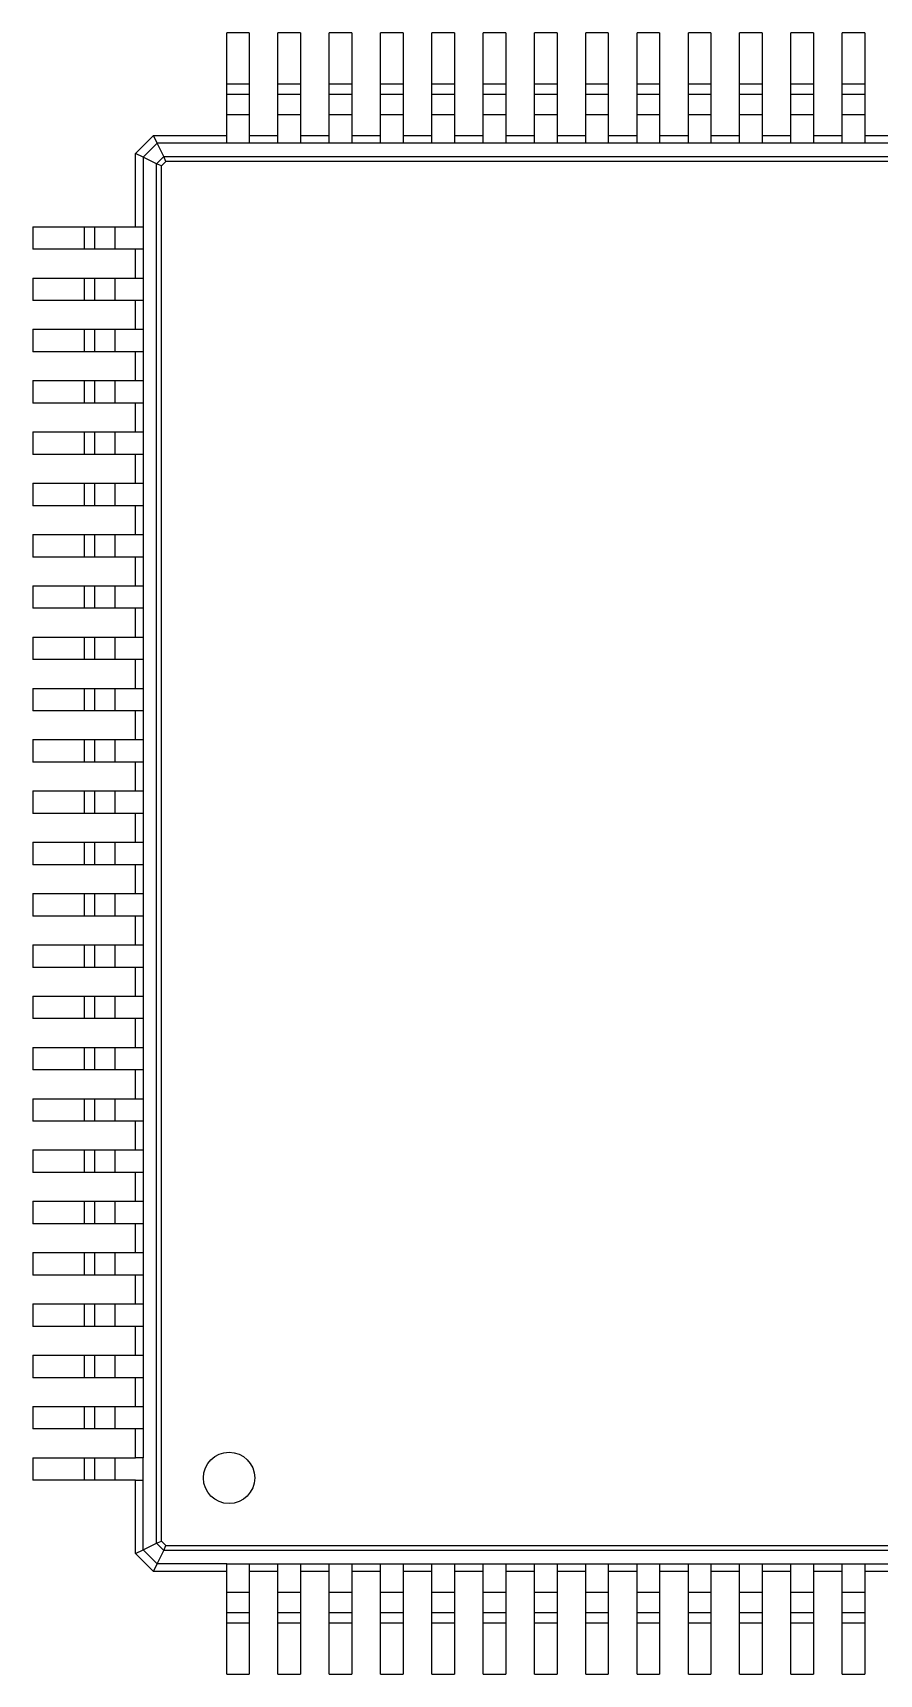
# Model space of a CAD drawing. Header units: millimetres. Extents: x -17 to 297, y -6 to 233.
# Drawn here: x 26.7 to 34.95, y 50.95 to 66.95 of the extents above; entities that cross this region are included whole.
import ezdxf

# ---------------------------------------------------------------- set-up
doc = ezdxf.new("R2010")
doc.units = ezdxf.units.MM
doc.header["$MEASUREMENT"] = 0
doc.layers.add('图层0000', color=7, linetype='Continuous', lineweight=25)

msp = doc.modelspace()

# ---------------------------------------------------------------- linework, layer by layer
at = {"layer": '图层0000', "color": 7, "linetype": 'Continuous', "lineweight": 25}
for p, q in [((28.592, 66.45), (28.592, 66.95)), ((28.812, 66.95), (28.592, 66.95)), ((28.812, 66.95), (28.812, 66.45)), ((29.092, 66.45), (29.092, 66.95)), ((29.312, 66.95), (29.092, 66.95)), ((29.312, 66.95), (29.312, 66.45)), ((29.592, 66.45), (29.592, 66.95)), ((29.812, 66.95), (29.592, 66.95)), ((29.812, 66.95), (29.812, 66.45)), ((30.092, 66.45), (30.092, 66.95)), ((30.312, 66.95), (30.092, 66.95)), ((30.312, 66.95), (30.312, 66.45)), ((30.592, 66.45), (30.592, 66.95)), ((30.812, 66.95), (30.592, 66.95)), ((30.812, 66.95), (30.812, 66.45)), ((31.092, 66.45), (31.092, 66.95)), ((31.312, 66.95), (31.092, 66.95)), ((31.312, 66.95), (31.312, 66.45)), ((31.592, 66.45), (31.592, 66.95)), ((31.812, 66.95), (31.592, 66.95)), ((31.812, 66.95), (31.812, 66.45)), ((32.092, 66.45), (32.092, 66.95)), ((32.312, 66.95), (32.092, 66.95)), ((32.312, 66.95), (32.312, 66.45)), ((32.592, 66.45), (32.592, 66.95)), ((32.812, 66.95), (32.592, 66.95)), ((32.812, 66.95), (32.812, 66.45)), ((33.092, 66.45), (33.092, 66.95)), ((33.312, 66.95), (33.092, 66.95)), ((33.312, 66.95), (33.312, 66.45)), ((33.592, 66.45), (33.592, 66.95)), ((33.812, 66.95), (33.592, 66.95)), ((33.812, 66.95), (33.812, 66.45)), ((34.092, 66.45), (34.092, 66.95)), ((34.312, 66.95), (34.092, 66.95)), ((34.312, 66.95), (34.312, 66.45)), ((34.592, 66.45), (34.592, 66.95)), ((34.812, 66.95), (34.592, 66.95)), ((34.812, 66.95), (34.812, 66.45)), ((28.592, 66.35), (28.592, 66.45)), ((28.812, 66.45), (28.592, 66.45)), ((28.812, 66.45), (28.812, 66.35)), ((29.092, 66.35), (29.092, 66.45)), ((29.312, 66.45), (29.092, 66.45)), ((29.312, 66.45), (29.312, 66.35)), ((29.592, 66.35), (29.592, 66.45)), ((29.812, 66.45), (29.592, 66.45)), ((29.812, 66.45), (29.812, 66.35)), ((30.092, 66.35), (30.092, 66.45)), ((30.312, 66.45), (30.092, 66.45)), ((30.312, 66.45), (30.312, 66.35)), ((30.592, 66.35), (30.592, 66.45)), ((30.812, 66.45), (30.592, 66.45)), ((30.812, 66.45), (30.812, 66.35)), ((31.092, 66.35), (31.092, 66.45)), ((31.312, 66.45), (31.092, 66.45)), ((31.312, 66.45), (31.312, 66.35)), ((31.592, 66.35), (31.592, 66.45)), ((31.812, 66.45), (31.592, 66.45)), ((31.812, 66.45), (31.812, 66.35)), ((32.092, 66.35), (32.092, 66.45)), ((32.312, 66.45), (32.092, 66.45)), ((32.312, 66.45), (32.312, 66.35)), ((32.592, 66.35), (32.592, 66.45)), ((32.812, 66.45), (32.592, 66.45)), ((32.812, 66.45), (32.812, 66.35)), ((33.092, 66.35), (33.092, 66.45)), ((33.312, 66.45), (33.092, 66.45)), ((33.312, 66.45), (33.312, 66.35)), ((33.592, 66.35), (33.592, 66.45)), ((33.812, 66.45), (33.592, 66.45)), ((33.812, 66.45), (33.812, 66.35)), ((34.092, 66.35), (34.092, 66.45)), ((34.312, 66.45), (34.092, 66.45)), ((34.312, 66.45), (34.312, 66.35)), ((34.592, 66.35), (34.592, 66.45)), ((34.812, 66.45), (34.592, 66.45)), ((34.812, 66.45), (34.812, 66.35)), ((28.592, 66.15), (28.592, 66.35)), ((28.812, 66.35), (28.592, 66.35)), ((28.812, 66.35), (28.592, 66.35)), ((28.812, 66.35), (28.812, 66.15)), ((29.092, 66.15), (29.092, 66.35)), ((29.312, 66.35), (29.092, 66.35)), ((29.312, 66.35), (29.092, 66.35)), ((29.312, 66.35), (29.312, 66.15)), ((29.592, 66.15), (29.592, 66.35)), ((29.812, 66.35), (29.592, 66.35)), ((29.812, 66.35), (29.592, 66.35)), ((29.812, 66.35), (29.812, 66.15)), ((30.092, 66.15), (30.092, 66.35)), ((30.312, 66.35), (30.092, 66.35)), ((30.312, 66.35), (30.092, 66.35)), ((30.312, 66.35), (30.312, 66.15)), ((30.592, 66.15), (30.592, 66.35)), ((30.812, 66.35), (30.592, 66.35)), ((30.812, 66.35), (30.592, 66.35)), ((30.812, 66.35), (30.812, 66.15)), ((31.092, 66.15), (31.092, 66.35)), ((31.312, 66.35), (31.092, 66.35)), ((31.312, 66.35), (31.092, 66.35)), ((31.312, 66.35), (31.312, 66.15)), ((31.592, 66.15), (31.592, 66.35)), ((31.812, 66.35), (31.592, 66.35)), ((31.812, 66.35), (31.592, 66.35)), ((31.812, 66.35), (31.812, 66.15)), ((32.092, 66.15), (32.092, 66.35)), ((32.312, 66.35), (32.092, 66.35)), ((32.312, 66.35), (32.092, 66.35)), ((32.312, 66.35), (32.312, 66.15)), ((32.592, 66.15), (32.592, 66.35)), ((32.812, 66.35), (32.592, 66.35)), ((32.812, 66.35), (32.592, 66.35)), ((32.812, 66.35), (32.812, 66.15)), ((33.092, 66.15), (33.092, 66.35)), ((33.312, 66.35), (33.092, 66.35)), ((33.312, 66.35), (33.092, 66.35)), ((33.312, 66.35), (33.312, 66.15)), ((33.592, 66.15), (33.592, 66.35)), ((33.812, 66.35), (33.592, 66.35)), ((33.812, 66.35), (33.592, 66.35)), ((33.812, 66.35), (33.812, 66.15)), ((34.092, 66.15), (34.092, 66.35)), ((34.312, 66.35), (34.092, 66.35)), ((34.312, 66.35), (34.092, 66.35)), ((34.312, 66.35), (34.312, 66.15)), ((34.592, 66.15), (34.592, 66.35)), ((34.812, 66.35), (34.592, 66.35)), ((34.812, 66.35), (34.592, 66.35)), ((34.812, 66.35), (34.812, 66.15)), ((28.592, 65.95), (28.592, 66.15)), ((28.812, 66.15), (28.592, 66.15)), ((28.812, 66.15), (28.812, 65.95)), ((29.092, 65.95), (29.092, 66.15)), ((29.312, 66.15), (29.092, 66.15)), ((29.312, 66.15), (29.312, 65.95)), ((29.592, 65.95), (29.592, 66.15)), ((29.812, 66.15), (29.592, 66.15)), ((29.812, 66.15), (29.812, 65.95)), ((30.092, 65.95), (30.092, 66.15)), ((30.312, 66.15), (30.092, 66.15)), ((30.312, 66.15), (30.312, 65.95)), ((30.592, 65.95), (30.592, 66.15)), ((30.812, 66.15), (30.592, 66.15)), ((30.812, 66.15), (30.812, 65.95)), ((31.092, 65.95), (31.092, 66.15)), ((31.312, 66.15), (31.092, 66.15)), ((31.312, 66.15), (31.312, 65.95)), ((31.592, 65.95), (31.592, 66.15)), ((31.812, 66.15), (31.592, 66.15)), ((31.812, 66.15), (31.812, 65.95)), ((32.092, 65.95), (32.092, 66.15)), ((32.312, 66.15), (32.092, 66.15)), ((32.312, 66.15), (32.312, 65.95)), ((32.592, 65.95), (32.592, 66.15)), ((32.812, 66.15), (32.592, 66.15)), ((32.812, 66.15), (32.812, 65.95)), ((33.092, 65.95), (33.092, 66.15)), ((33.312, 66.15), (33.092, 66.15)), ((33.312, 66.15), (33.312, 65.95)), ((33.592, 65.95), (33.592, 66.15)), ((33.812, 66.15), (33.592, 66.15)), ((33.812, 66.15), (33.812, 65.95)), ((34.092, 65.95), (34.092, 66.15)), ((34.312, 66.15), (34.092, 66.15)), ((34.312, 66.15), (34.312, 65.95)), ((34.592, 65.95), (34.592, 66.15)), ((34.812, 66.15), (34.592, 66.15)), ((34.812, 66.15), (34.812, 65.95)), ((27.702, 65.775), (27.877, 65.95)), ((27.877, 65.95), (28.592, 65.95)), ((27.915, 65.875), (27.877, 65.95)), ((28.592, 65.875), (28.592, 65.95)), ((28.812, 65.95), (29.092, 65.95)), ((28.812, 65.95), (28.812, 65.875)), ((29.092, 65.875), (29.092, 65.95)), ((29.312, 65.95), (29.592, 65.95)), ((29.312, 65.95), (29.312, 65.875)), ((29.592, 65.875), (29.592, 65.95)), ((29.812, 65.95), (30.092, 65.95)), ((29.812, 65.95), (29.812, 65.875)), ((30.092, 65.875), (30.092, 65.95)), ((30.312, 65.95), (30.592, 65.95)), ((30.312, 65.95), (30.312, 65.875)), ((30.592, 65.875), (30.592, 65.95)), ((30.812, 65.95), (31.092, 65.95)), ((30.812, 65.95), (30.812, 65.875)), ((31.092, 65.875), (31.092, 65.95)), ((31.312, 65.95), (31.592, 65.95)), ((31.312, 65.95), (31.312, 65.875)), ((31.592, 65.875), (31.592, 65.95)), ((31.812, 65.95), (32.092, 65.95)), ((31.812, 65.95), (31.812, 65.875)), ((32.092, 65.875), (32.092, 65.95)), ((32.312, 65.95), (32.592, 65.95)), ((32.312, 65.95), (32.312, 65.875)), ((32.592, 65.875), (32.592, 65.95)), ((32.812, 65.95), (33.092, 65.95)), ((32.812, 65.95), (32.812, 65.875)), ((33.092, 65.875), (33.092, 65.95)), ((33.312, 65.95), (33.592, 65.95)), ((33.312, 65.95), (33.312, 65.875)), ((33.592, 65.875), (33.592, 65.95)), ((33.812, 65.95), (34.092, 65.95)), ((33.812, 65.95), (33.812, 65.875)), ((34.092, 65.875), (34.092, 65.95)), ((34.312, 65.95), (34.592, 65.95)), ((34.312, 65.95), (34.312, 65.875)), ((34.592, 65.875), (34.592, 65.95)), ((34.812, 65.95), (35.092, 65.95)), ((34.812, 65.95), (34.812, 65.875)), ((27.702, 65.06), (27.702, 65.775)), ((27.777, 65.738), (27.702, 65.775)), ((27.915, 65.875), (27.777, 65.738)), ((27.98, 65.745), (27.915, 65.875)), ((28.592, 65.875), (27.915, 65.875)), ((28.812, 65.875), (28.592, 65.875)), ((29.092, 65.875), (28.812, 65.875)), ((29.312, 65.875), (29.092, 65.875)), ((29.592, 65.875), (29.312, 65.875)), ((29.812, 65.875), (29.592, 65.875)), ((30.092, 65.875), (29.812, 65.875)), ((30.312, 65.875), (30.092, 65.875)), ((30.592, 65.875), (30.312, 65.875)), ((30.812, 65.875), (30.592, 65.875)), ((31.092, 65.875), (30.812, 65.875)), ((31.312, 65.875), (31.092, 65.875)), ((31.592, 65.875), (31.312, 65.875)), ((31.812, 65.875), (31.592, 65.875)), ((32.092, 65.875), (31.812, 65.875)), ((32.312, 65.875), (32.092, 65.875)), ((32.592, 65.875), (32.312, 65.875)), ((32.812, 65.875), (32.592, 65.875)), ((33.092, 65.875), (32.812, 65.875)), ((33.312, 65.875), (33.092, 65.875)), ((33.592, 65.875), (33.312, 65.875)), ((33.812, 65.875), (33.592, 65.875)), ((34.092, 65.875), (33.812, 65.875)), ((34.312, 65.875), (34.092, 65.875)), ((34.592, 65.875), (34.312, 65.875)), ((34.812, 65.875), (34.592, 65.875)), ((35.092, 65.875), (34.812, 65.875)), ((27.777, 65.738), (27.777, 65.06)), ((27.907, 65.673), (27.777, 65.738)), ((27.907, 65.673), (27.98, 65.745)), ((27.907, 52.227), (27.907, 65.673)), ((27.956, 65.652), (27.907, 65.673)), ((27.956, 65.652), (28, 65.696)), ((27.956, 52.248), (27.956, 65.652)), ((27.98, 65.745), (41.425, 65.745)), ((28, 65.696), (27.98, 65.745)), ((41.405, 65.696), (28, 65.696)), ((26.702, 65.06), (27.202, 65.06)), ((26.702, 65.06), (26.702, 64.84)), ((27.202, 65.06), (27.302, 65.06)), ((27.202, 65.06), (27.202, 64.84)), ((27.302, 65.06), (27.502, 65.06)), ((27.302, 65.06), (27.302, 64.84)), ((27.502, 65.06), (27.702, 65.06)), ((27.502, 65.06), (27.502, 64.84)), ((27.702, 65.06), (27.777, 65.06)), ((27.777, 65.06), (27.777, 64.84)), ((27.202, 64.84), (26.702, 64.84)), ((27.302, 64.84), (27.202, 64.84)), ((27.502, 64.84), (27.302, 64.84)), ((27.702, 64.84), (27.502, 64.84)), ((27.702, 64.56), (27.702, 64.84)), ((27.777, 64.84), (27.702, 64.84)), ((27.777, 64.84), (27.777, 64.56)), ((26.702, 64.56), (27.202, 64.56)), ((26.702, 64.56), (26.702, 64.34)), ((27.202, 64.56), (27.302, 64.56)), ((27.202, 64.56), (27.202, 64.34)), ((27.302, 64.56), (27.502, 64.56)), ((27.302, 64.56), (27.302, 64.34)), ((27.502, 64.56), (27.702, 64.56)), ((27.502, 64.56), (27.502, 64.34)), ((27.702, 64.56), (27.777, 64.56)), ((27.777, 64.56), (27.777, 64.34)), ((27.202, 64.34), (26.702, 64.34)), ((27.302, 64.34), (27.202, 64.34)), ((27.502, 64.34), (27.302, 64.34)), ((27.702, 64.34), (27.502, 64.34)), ((27.702, 64.06), (27.702, 64.34)), ((27.777, 64.34), (27.702, 64.34)), ((27.777, 64.34), (27.777, 64.06)), ((26.702, 64.06), (27.202, 64.06)), ((26.702, 64.06), (26.702, 63.84)), ((27.202, 64.06), (27.302, 64.06)), ((27.202, 64.06), (27.202, 63.84)), ((27.302, 64.06), (27.502, 64.06)), ((27.302, 64.06), (27.302, 63.84)), ((27.502, 64.06), (27.702, 64.06)), ((27.502, 64.06), (27.502, 63.84)), ((27.702, 64.06), (27.777, 64.06)), ((27.777, 64.06), (27.777, 63.84)), ((27.202, 63.84), (26.702, 63.84)), ((27.302, 63.84), (27.202, 63.84)), ((27.502, 63.84), (27.302, 63.84)), ((27.702, 63.84), (27.502, 63.84)), ((27.702, 63.56), (27.702, 63.84)), ((27.777, 63.84), (27.702, 63.84)), ((27.777, 63.84), (27.777, 63.56)), ((26.702, 63.56), (27.202, 63.56)), ((26.702, 63.56), (26.702, 63.34)), ((27.202, 63.56), (27.302, 63.56)), ((27.202, 63.56), (27.202, 63.34)), ((27.302, 63.56), (27.502, 63.56)), ((27.302, 63.56), (27.302, 63.34)), ((27.502, 63.56), (27.702, 63.56)), ((27.502, 63.56), (27.502, 63.34)), ((27.702, 63.56), (27.777, 63.56)), ((27.777, 63.56), (27.777, 63.34)), ((27.202, 63.34), (26.702, 63.34)), ((27.302, 63.34), (27.202, 63.34)), ((27.502, 63.34), (27.302, 63.34)), ((27.702, 63.34), (27.502, 63.34)), ((27.702, 63.06), (27.702, 63.34)), ((27.777, 63.34), (27.702, 63.34)), ((27.777, 63.34), (27.777, 63.06)), ((26.702, 63.06), (27.202, 63.06)), ((26.702, 63.06), (26.702, 62.84)), ((27.202, 63.06), (27.302, 63.06)), ((27.202, 63.06), (27.202, 62.84)), ((27.302, 63.06), (27.502, 63.06)), ((27.302, 63.06), (27.302, 62.84)), ((27.502, 63.06), (27.702, 63.06)), ((27.502, 63.06), (27.502, 62.84)), ((27.702, 63.06), (27.777, 63.06)), ((27.777, 63.06), (27.777, 62.84)), ((27.202, 62.84), (26.702, 62.84)), ((27.302, 62.84), (27.202, 62.84)), ((27.502, 62.84), (27.302, 62.84)), ((27.702, 62.84), (27.502, 62.84)), ((27.702, 62.56), (27.702, 62.84)), ((27.777, 62.84), (27.702, 62.84)), ((27.777, 62.84), (27.777, 62.56)), ((26.702, 62.56), (27.202, 62.56)), ((26.702, 62.56), (26.702, 62.34)), ((27.202, 62.56), (27.302, 62.56)), ((27.202, 62.56), (27.202, 62.34)), ((27.302, 62.56), (27.502, 62.56)), ((27.302, 62.56), (27.302, 62.34)), ((27.502, 62.56), (27.702, 62.56)), ((27.502, 62.56), (27.502, 62.34)), ((27.702, 62.56), (27.777, 62.56)), ((27.777, 62.56), (27.777, 62.34)), ((27.202, 62.34), (26.702, 62.34)), ((27.302, 62.34), (27.202, 62.34)), ((27.502, 62.34), (27.302, 62.34)), ((27.702, 62.34), (27.502, 62.34)), ((27.702, 62.06), (27.702, 62.34)), ((27.777, 62.34), (27.702, 62.34)), ((27.777, 62.34), (27.777, 62.06)), ((26.702, 62.06), (27.202, 62.06)), ((26.702, 62.06), (26.702, 61.84)), ((27.202, 62.06), (27.302, 62.06)), ((27.202, 62.06), (27.202, 61.84)), ((27.302, 62.06), (27.502, 62.06)), ((27.302, 62.06), (27.302, 61.84)), ((27.502, 62.06), (27.702, 62.06)), ((27.502, 62.06), (27.502, 61.84)), ((27.702, 62.06), (27.777, 62.06)), ((27.777, 62.06), (27.777, 61.84)), ((27.202, 61.84), (26.702, 61.84)), ((27.302, 61.84), (27.202, 61.84)), ((27.502, 61.84), (27.302, 61.84)), ((27.702, 61.84), (27.502, 61.84)), ((27.702, 61.56), (27.702, 61.84)), ((27.777, 61.84), (27.702, 61.84)), ((27.777, 61.84), (27.777, 61.56)), ((26.702, 61.56), (27.202, 61.56)), ((26.702, 61.56), (26.702, 61.34)), ((27.202, 61.56), (27.302, 61.56)), ((27.202, 61.56), (27.202, 61.34)), ((27.302, 61.56), (27.502, 61.56)), ((27.302, 61.56), (27.302, 61.34)), ((27.502, 61.56), (27.702, 61.56)), ((27.502, 61.56), (27.502, 61.34)), ((27.702, 61.56), (27.777, 61.56)), ((27.777, 61.56), (27.777, 61.34)), ((27.202, 61.34), (26.702, 61.34)), ((27.302, 61.34), (27.202, 61.34)), ((27.502, 61.34), (27.302, 61.34)), ((27.702, 61.34), (27.502, 61.34)), ((27.702, 61.06), (27.702, 61.34)), ((27.777, 61.34), (27.702, 61.34)), ((27.777, 61.34), (27.777, 61.06)), ((26.702, 61.06), (27.202, 61.06)), ((26.702, 61.06), (26.702, 60.84)), ((27.202, 61.06), (27.302, 61.06)), ((27.202, 61.06), (27.202, 60.84)), ((27.302, 61.06), (27.502, 61.06)), ((27.302, 61.06), (27.302, 60.84)), ((27.502, 61.06), (27.702, 61.06)), ((27.502, 61.06), (27.502, 60.84)), ((27.702, 61.06), (27.777, 61.06)), ((27.777, 61.06), (27.777, 60.84)), ((27.202, 60.84), (26.702, 60.84)), ((27.302, 60.84), (27.202, 60.84)), ((27.502, 60.84), (27.302, 60.84)), ((27.702, 60.84), (27.502, 60.84)), ((27.702, 60.56), (27.702, 60.84)), ((27.777, 60.84), (27.702, 60.84)), ((27.777, 60.84), (27.777, 60.56)), ((26.702, 60.56), (27.202, 60.56)), ((26.702, 60.56), (26.702, 60.34)), ((27.202, 60.56), (27.302, 60.56)), ((27.202, 60.56), (27.202, 60.34)), ((27.302, 60.56), (27.502, 60.56)), ((27.302, 60.56), (27.302, 60.34)), ((27.502, 60.56), (27.702, 60.56)), ((27.502, 60.56), (27.502, 60.34)), ((27.702, 60.56), (27.777, 60.56)), ((27.777, 60.56), (27.777, 60.34)), ((27.202, 60.34), (26.702, 60.34)), ((27.302, 60.34), (27.202, 60.34)), ((27.502, 60.34), (27.302, 60.34)), ((27.702, 60.34), (27.502, 60.34)), ((27.702, 60.06), (27.702, 60.34)), ((27.777, 60.34), (27.702, 60.34)), ((27.777, 60.34), (27.777, 60.06)), ((26.702, 60.06), (27.202, 60.06)), ((26.702, 60.06), (26.702, 59.84)), ((27.202, 60.06), (27.302, 60.06)), ((27.202, 60.06), (27.202, 59.84)), ((27.302, 60.06), (27.502, 60.06)), ((27.302, 60.06), (27.302, 59.84)), ((27.502, 60.06), (27.702, 60.06)), ((27.502, 60.06), (27.502, 59.84)), ((27.702, 60.06), (27.777, 60.06)), ((27.777, 60.06), (27.777, 59.84)), ((27.202, 59.84), (26.702, 59.84)), ((27.302, 59.84), (27.202, 59.84)), ((27.502, 59.84), (27.302, 59.84)), ((27.702, 59.84), (27.502, 59.84)), ((27.702, 59.56), (27.702, 59.84)), ((27.777, 59.84), (27.702, 59.84)), ((27.777, 59.84), (27.777, 59.56)), ((26.702, 59.56), (27.202, 59.56)), ((26.702, 59.56), (26.702, 59.34)), ((27.202, 59.56), (27.302, 59.56)), ((27.202, 59.56), (27.202, 59.34)), ((27.302, 59.56), (27.502, 59.56)), ((27.302, 59.56), (27.302, 59.34)), ((27.502, 59.56), (27.702, 59.56)), ((27.502, 59.56), (27.502, 59.34)), ((27.702, 59.56), (27.777, 59.56)), ((27.777, 59.56), (27.777, 59.34)), ((27.202, 59.34), (26.702, 59.34)), ((27.302, 59.34), (27.202, 59.34)), ((27.502, 59.34), (27.302, 59.34)), ((27.702, 59.34), (27.502, 59.34)), ((27.702, 59.06), (27.702, 59.34)), ((27.777, 59.34), (27.702, 59.34)), ((27.777, 59.34), (27.777, 59.06)), ((26.702, 59.06), (27.202, 59.06)), ((26.702, 59.06), (26.702, 58.84)), ((27.202, 59.06), (27.302, 59.06)), ((27.202, 59.06), (27.202, 58.84)), ((27.302, 59.06), (27.502, 59.06)), ((27.302, 59.06), (27.302, 58.84)), ((27.502, 59.06), (27.702, 59.06)), ((27.502, 59.06), (27.502, 58.84)), ((27.702, 59.06), (27.777, 59.06)), ((27.777, 59.06), (27.777, 58.84)), ((27.202, 58.84), (26.702, 58.84)), ((27.302, 58.84), (27.202, 58.84)), ((27.502, 58.84), (27.302, 58.84)), ((27.702, 58.84), (27.502, 58.84)), ((27.702, 58.56), (27.702, 58.84)), ((27.777, 58.84), (27.702, 58.84)), ((27.777, 58.84), (27.777, 58.56)), ((26.702, 58.56), (27.202, 58.56)), ((26.702, 58.56), (26.702, 58.34)), ((27.202, 58.56), (27.302, 58.56)), ((27.202, 58.56), (27.202, 58.34)), ((27.302, 58.56), (27.502, 58.56)), ((27.302, 58.56), (27.302, 58.34)), ((27.502, 58.56), (27.702, 58.56)), ((27.502, 58.56), (27.502, 58.34)), ((27.702, 58.56), (27.777, 58.56)), ((27.777, 58.56), (27.777, 58.34)), ((27.202, 58.34), (26.702, 58.34)), ((27.302, 58.34), (27.202, 58.34)), ((27.502, 58.34), (27.302, 58.34)), ((27.702, 58.34), (27.502, 58.34)), ((27.702, 58.06), (27.702, 58.34)), ((27.777, 58.34), (27.702, 58.34)), ((27.777, 58.34), (27.777, 58.06)), ((26.702, 58.06), (27.202, 58.06)), ((26.702, 58.06), (26.702, 57.84)), ((27.202, 58.06), (27.302, 58.06)), ((27.202, 58.06), (27.202, 57.84)), ((27.302, 58.06), (27.502, 58.06)), ((27.302, 58.06), (27.302, 57.84)), ((27.502, 58.06), (27.702, 58.06)), ((27.502, 58.06), (27.502, 57.84)), ((27.702, 58.06), (27.777, 58.06)), ((27.777, 58.06), (27.777, 57.84)), ((27.202, 57.84), (26.702, 57.84)), ((27.302, 57.84), (27.202, 57.84)), ((27.502, 57.84), (27.302, 57.84)), ((27.702, 57.84), (27.502, 57.84)), ((27.702, 57.56), (27.702, 57.84)), ((27.777, 57.84), (27.702, 57.84)), ((27.777, 57.84), (27.777, 57.56)), ((26.702, 57.56), (27.202, 57.56)), ((26.702, 57.56), (26.702, 57.34)), ((27.202, 57.56), (27.302, 57.56)), ((27.202, 57.56), (27.202, 57.34)), ((27.302, 57.56), (27.502, 57.56)), ((27.302, 57.56), (27.302, 57.34)), ((27.502, 57.56), (27.702, 57.56)), ((27.502, 57.56), (27.502, 57.34)), ((27.702, 57.56), (27.777, 57.56)), ((27.777, 57.56), (27.777, 57.34)), ((27.202, 57.34), (26.702, 57.34)), ((27.302, 57.34), (27.202, 57.34)), ((27.502, 57.34), (27.302, 57.34)), ((27.702, 57.34), (27.502, 57.34)), ((27.702, 57.06), (27.702, 57.34)), ((27.777, 57.34), (27.702, 57.34)), ((27.777, 57.34), (27.777, 57.06)), ((26.702, 57.06), (27.202, 57.06)), ((26.702, 57.06), (26.702, 56.84)), ((27.202, 57.06), (27.302, 57.06)), ((27.202, 57.06), (27.202, 56.84)), ((27.302, 57.06), (27.502, 57.06)), ((27.302, 57.06), (27.302, 56.84)), ((27.502, 57.06), (27.702, 57.06)), ((27.502, 57.06), (27.502, 56.84)), ((27.702, 57.06), (27.777, 57.06)), ((27.777, 57.06), (27.777, 56.84)), ((27.202, 56.84), (26.702, 56.84)), ((27.302, 56.84), (27.202, 56.84)), ((27.502, 56.84), (27.302, 56.84)), ((27.702, 56.84), (27.502, 56.84)), ((27.702, 56.56), (27.702, 56.84)), ((27.777, 56.84), (27.702, 56.84)), ((27.777, 56.84), (27.777, 56.56)), ((26.702, 56.56), (27.202, 56.56)), ((26.702, 56.56), (26.702, 56.34)), ((27.202, 56.56), (27.302, 56.56)), ((27.202, 56.56), (27.202, 56.34)), ((27.302, 56.56), (27.502, 56.56)), ((27.302, 56.56), (27.302, 56.34)), ((27.502, 56.56), (27.702, 56.56)), ((27.502, 56.56), (27.502, 56.34)), ((27.702, 56.56), (27.777, 56.56)), ((27.777, 56.56), (27.777, 56.34)), ((27.202, 56.34), (26.702, 56.34)), ((27.302, 56.34), (27.202, 56.34)), ((27.502, 56.34), (27.302, 56.34)), ((27.702, 56.34), (27.502, 56.34)), ((27.702, 56.06), (27.702, 56.34)), ((27.777, 56.34), (27.702, 56.34)), ((27.777, 56.34), (27.777, 56.06)), ((26.702, 56.06), (27.202, 56.06)), ((26.702, 56.06), (26.702, 55.84)), ((27.202, 56.06), (27.302, 56.06)), ((27.202, 56.06), (27.202, 55.84)), ((27.302, 56.06), (27.502, 56.06)), ((27.302, 56.06), (27.302, 55.84)), ((27.502, 56.06), (27.702, 56.06)), ((27.502, 56.06), (27.502, 55.84)), ((27.702, 56.06), (27.777, 56.06)), ((27.777, 56.06), (27.777, 55.84)), ((27.202, 55.84), (26.702, 55.84)), ((27.302, 55.84), (27.202, 55.84)), ((27.502, 55.84), (27.302, 55.84)), ((27.702, 55.84), (27.502, 55.84)), ((27.702, 55.56), (27.702, 55.84)), ((27.777, 55.84), (27.702, 55.84)), ((27.777, 55.84), (27.777, 55.56)), ((26.702, 55.56), (27.202, 55.56)), ((26.702, 55.56), (26.702, 55.34)), ((27.202, 55.56), (27.302, 55.56)), ((27.202, 55.56), (27.202, 55.34)), ((27.302, 55.56), (27.502, 55.56)), ((27.302, 55.56), (27.302, 55.34)), ((27.502, 55.56), (27.702, 55.56)), ((27.502, 55.56), (27.502, 55.34)), ((27.702, 55.56), (27.777, 55.56)), ((27.777, 55.56), (27.777, 55.34)), ((27.202, 55.34), (26.702, 55.34)), ((27.302, 55.34), (27.202, 55.34)), ((27.502, 55.34), (27.302, 55.34)), ((27.702, 55.34), (27.502, 55.34)), ((27.702, 55.06), (27.702, 55.34)), ((27.777, 55.34), (27.702, 55.34)), ((27.777, 55.34), (27.777, 55.06)), ((26.702, 55.06), (27.202, 55.06)), ((26.702, 55.06), (26.702, 54.84)), ((27.202, 55.06), (27.302, 55.06)), ((27.202, 55.06), (27.202, 54.84)), ((27.302, 55.06), (27.502, 55.06)), ((27.302, 55.06), (27.302, 54.84)), ((27.502, 55.06), (27.702, 55.06)), ((27.502, 55.06), (27.502, 54.84)), ((27.702, 55.06), (27.777, 55.06)), ((27.777, 55.06), (27.777, 54.84)), ((27.202, 54.84), (26.702, 54.84)), ((27.302, 54.84), (27.202, 54.84)), ((27.502, 54.84), (27.302, 54.84)), ((27.702, 54.84), (27.502, 54.84)), ((27.702, 54.56), (27.702, 54.84)), ((27.777, 54.84), (27.702, 54.84)), ((27.777, 54.84), (27.777, 54.56)), ((26.702, 54.56), (27.202, 54.56)), ((26.702, 54.56), (26.702, 54.34)), ((27.202, 54.56), (27.302, 54.56)), ((27.202, 54.56), (27.202, 54.34)), ((27.302, 54.56), (27.502, 54.56)), ((27.302, 54.56), (27.302, 54.34)), ((27.502, 54.56), (27.702, 54.56)), ((27.502, 54.56), (27.502, 54.34)), ((27.702, 54.56), (27.777, 54.56)), ((27.777, 54.56), (27.777, 54.34)), ((27.202, 54.34), (26.702, 54.34)), ((27.302, 54.34), (27.202, 54.34)), ((27.502, 54.34), (27.302, 54.34)), ((27.702, 54.34), (27.502, 54.34)), ((27.702, 54.06), (27.702, 54.34)), ((27.777, 54.34), (27.702, 54.34)), ((27.777, 54.34), (27.777, 54.06)), ((26.702, 54.06), (27.202, 54.06)), ((26.702, 54.06), (26.702, 53.84)), ((27.202, 54.06), (27.302, 54.06)), ((27.202, 54.06), (27.202, 53.84)), ((27.302, 54.06), (27.502, 54.06)), ((27.302, 54.06), (27.302, 53.84)), ((27.502, 54.06), (27.702, 54.06)), ((27.502, 54.06), (27.502, 53.84)), ((27.702, 54.06), (27.777, 54.06)), ((27.777, 54.06), (27.777, 53.84)), ((27.202, 53.84), (26.702, 53.84)), ((27.302, 53.84), (27.202, 53.84)), ((27.502, 53.84), (27.302, 53.84)), ((27.702, 53.84), (27.502, 53.84)), ((27.702, 53.56), (27.702, 53.84)), ((27.777, 53.84), (27.702, 53.84)), ((27.777, 53.84), (27.777, 53.56)), ((26.702, 53.56), (27.202, 53.56)), ((26.702, 53.56), (26.702, 53.34)), ((27.202, 53.56), (27.302, 53.56)), ((27.202, 53.56), (27.202, 53.34)), ((27.302, 53.56), (27.502, 53.56)), ((27.302, 53.56), (27.302, 53.34)), ((27.502, 53.56), (27.702, 53.56)), ((27.502, 53.56), (27.502, 53.34)), ((27.702, 53.56), (27.777, 53.56)), ((27.777, 53.56), (27.777, 53.34)), ((27.202, 53.34), (26.702, 53.34)), ((27.302, 53.34), (27.202, 53.34)), ((27.502, 53.34), (27.302, 53.34)), ((27.702, 53.34), (27.502, 53.34)), ((27.702, 53.06), (27.702, 53.34)), ((27.777, 53.34), (27.702, 53.34)), ((27.777, 53.34), (27.777, 53.06)), ((26.702, 53.06), (27.202, 53.06)), ((26.702, 53.06), (26.702, 52.84)), ((27.202, 53.06), (27.302, 53.06)), ((27.202, 53.06), (27.202, 52.84)), ((27.302, 53.06), (27.502, 53.06)), ((27.302, 53.06), (27.302, 52.84)), ((27.502, 53.06), (27.702, 53.06)), ((27.502, 53.06), (27.502, 52.84)), ((27.777, 53.06), (27.702, 53.06)), ((27.777, 52.84), (27.777, 53.06)), ((27.202, 52.84), (26.702, 52.84)), ((27.302, 52.84), (27.202, 52.84)), ((27.502, 52.84), (27.302, 52.84)), ((27.702, 52.84), (27.502, 52.84)), ((27.702, 52.125), (27.702, 52.84)), ((27.702, 52.84), (27.777, 52.84)), ((27.777, 52.163), (27.777, 52.84)), ((27.702, 52.125), (27.777, 52.163)), ((27.777, 52.163), (27.907, 52.227)), ((27.915, 52.025), (27.777, 52.163)), ((27.907, 52.227), (27.956, 52.248)), ((27.98, 52.155), (27.907, 52.227)), ((28, 52.204), (27.956, 52.248)), ((27.98, 52.155), (28, 52.204)), ((28, 52.204), (41.405, 52.204)), ((27.877, 51.95), (27.702, 52.125)), ((27.877, 51.95), (27.915, 52.025)), ((27.915, 52.025), (27.98, 52.155)), ((28.592, 52.025), (27.915, 52.025)), ((41.425, 52.155), (27.98, 52.155)), ((28.592, 52.025), (28.812, 52.025)), ((28.592, 51.95), (28.592, 52.025)), ((28.812, 52.025), (29.092, 52.025)), ((28.812, 52.025), (28.812, 51.95)), ((29.092, 52.025), (29.312, 52.025)), ((29.092, 51.95), (29.092, 52.025)), ((29.312, 52.025), (29.592, 52.025)), ((29.312, 52.025), (29.312, 51.95)), ((29.592, 52.025), (29.812, 52.025)), ((29.592, 51.95), (29.592, 52.025)), ((29.812, 52.025), (30.092, 52.025)), ((29.812, 52.025), (29.812, 51.95)), ((30.092, 52.025), (30.312, 52.025)), ((30.092, 51.95), (30.092, 52.025)), ((30.312, 52.025), (30.592, 52.025)), ((30.312, 52.025), (30.312, 51.95)), ((30.592, 52.025), (30.812, 52.025)), ((30.592, 51.95), (30.592, 52.025)), ((30.812, 52.025), (31.092, 52.025)), ((30.812, 52.025), (30.812, 51.95)), ((31.092, 52.025), (31.312, 52.025)), ((31.092, 51.95), (31.092, 52.025)), ((31.312, 52.025), (31.592, 52.025)), ((31.312, 52.025), (31.312, 51.95)), ((31.592, 52.025), (31.812, 52.025)), ((31.592, 51.95), (31.592, 52.025)), ((31.812, 52.025), (32.092, 52.025)), ((31.812, 52.025), (31.812, 51.95)), ((32.092, 52.025), (32.312, 52.025)), ((32.092, 51.95), (32.092, 52.025)), ((32.312, 52.025), (32.592, 52.025)), ((32.312, 52.025), (32.312, 51.95)), ((32.592, 52.025), (32.812, 52.025)), ((32.592, 51.95), (32.592, 52.025)), ((32.812, 52.025), (33.092, 52.025)), ((32.812, 52.025), (32.812, 51.95)), ((33.092, 52.025), (33.312, 52.025)), ((33.092, 51.95), (33.092, 52.025)), ((33.312, 52.025), (33.592, 52.025)), ((33.312, 52.025), (33.312, 51.95)), ((33.592, 52.025), (33.812, 52.025)), ((33.592, 51.95), (33.592, 52.025)), ((33.812, 52.025), (34.092, 52.025)), ((33.812, 52.025), (33.812, 51.95)), ((34.092, 52.025), (34.312, 52.025)), ((34.092, 51.95), (34.092, 52.025)), ((34.312, 52.025), (34.592, 52.025)), ((34.312, 52.025), (34.312, 51.95)), ((34.592, 52.025), (34.812, 52.025)), ((34.592, 51.95), (34.592, 52.025)), ((34.812, 52.025), (35.092, 52.025)), ((34.812, 52.025), (34.812, 51.95)), ((28.592, 51.95), (27.877, 51.95)), ((28.592, 51.75), (28.592, 51.95)), ((29.092, 51.95), (28.812, 51.95)), ((28.812, 51.95), (28.812, 51.75)), ((29.092, 51.75), (29.092, 51.95)), ((29.592, 51.95), (29.312, 51.95)), ((29.312, 51.95), (29.312, 51.75)), ((29.592, 51.75), (29.592, 51.95)), ((30.092, 51.95), (29.812, 51.95)), ((29.812, 51.95), (29.812, 51.75)), ((30.092, 51.75), (30.092, 51.95)), ((30.592, 51.95), (30.312, 51.95)), ((30.312, 51.95), (30.312, 51.75)), ((30.592, 51.75), (30.592, 51.95)), ((31.092, 51.95), (30.812, 51.95)), ((30.812, 51.95), (30.812, 51.75)), ((31.092, 51.75), (31.092, 51.95)), ((31.592, 51.95), (31.312, 51.95)), ((31.312, 51.95), (31.312, 51.75)), ((31.592, 51.75), (31.592, 51.95)), ((32.092, 51.95), (31.812, 51.95)), ((31.812, 51.95), (31.812, 51.75)), ((32.092, 51.75), (32.092, 51.95)), ((32.592, 51.95), (32.312, 51.95)), ((32.312, 51.95), (32.312, 51.75)), ((32.592, 51.75), (32.592, 51.95)), ((33.092, 51.95), (32.812, 51.95)), ((32.812, 51.95), (32.812, 51.75)), ((33.092, 51.75), (33.092, 51.95)), ((33.592, 51.95), (33.312, 51.95)), ((33.312, 51.95), (33.312, 51.75)), ((33.592, 51.75), (33.592, 51.95)), ((34.092, 51.95), (33.812, 51.95)), ((33.812, 51.95), (33.812, 51.75)), ((34.092, 51.75), (34.092, 51.95)), ((34.592, 51.95), (34.312, 51.95)), ((34.312, 51.95), (34.312, 51.75)), ((34.592, 51.75), (34.592, 51.95)), ((35.092, 51.95), (34.812, 51.95)), ((34.812, 51.95), (34.812, 51.75)), ((28.592, 51.55), (28.592, 51.75)), ((28.592, 51.75), (28.812, 51.75)), ((28.812, 51.75), (28.812, 51.55)), ((29.092, 51.55), (29.092, 51.75)), ((29.092, 51.75), (29.312, 51.75)), ((29.312, 51.75), (29.312, 51.55)), ((29.592, 51.55), (29.592, 51.75)), ((29.592, 51.75), (29.812, 51.75)), ((29.812, 51.75), (29.812, 51.55)), ((30.092, 51.55), (30.092, 51.75)), ((30.092, 51.75), (30.312, 51.75)), ((30.312, 51.75), (30.312, 51.55)), ((30.592, 51.55), (30.592, 51.75)), ((30.592, 51.75), (30.812, 51.75)), ((30.812, 51.75), (30.812, 51.55)), ((31.092, 51.55), (31.092, 51.75)), ((31.092, 51.75), (31.312, 51.75)), ((31.312, 51.75), (31.312, 51.55)), ((31.592, 51.55), (31.592, 51.75)), ((31.592, 51.75), (31.812, 51.75)), ((31.812, 51.75), (31.812, 51.55)), ((32.092, 51.55), (32.092, 51.75)), ((32.092, 51.75), (32.312, 51.75)), ((32.312, 51.75), (32.312, 51.55)), ((32.592, 51.55), (32.592, 51.75)), ((32.592, 51.75), (32.812, 51.75)), ((32.812, 51.75), (32.812, 51.55)), ((33.092, 51.55), (33.092, 51.75)), ((33.092, 51.75), (33.312, 51.75)), ((33.312, 51.75), (33.312, 51.55)), ((33.592, 51.55), (33.592, 51.75)), ((33.592, 51.75), (33.812, 51.75)), ((33.812, 51.75), (33.812, 51.55)), ((34.092, 51.55), (34.092, 51.75)), ((34.092, 51.75), (34.312, 51.75)), ((34.312, 51.75), (34.312, 51.55)), ((34.592, 51.55), (34.592, 51.75)), ((34.592, 51.75), (34.812, 51.75)), ((34.812, 51.75), (34.812, 51.55)), ((28.592, 51.45), (28.592, 51.55)), ((28.592, 51.55), (28.812, 51.55)), ((28.812, 51.55), (28.812, 51.45)), ((29.092, 51.45), (29.092, 51.55)), ((29.092, 51.55), (29.312, 51.55)), ((29.312, 51.55), (29.312, 51.45)), ((29.592, 51.45), (29.592, 51.55)), ((29.592, 51.55), (29.812, 51.55)), ((29.812, 51.55), (29.812, 51.45)), ((30.092, 51.45), (30.092, 51.55)), ((30.092, 51.55), (30.312, 51.55)), ((30.312, 51.55), (30.312, 51.45)), ((30.592, 51.45), (30.592, 51.55)), ((30.592, 51.55), (30.812, 51.55)), ((30.812, 51.55), (30.812, 51.45)), ((31.092, 51.45), (31.092, 51.55)), ((31.092, 51.55), (31.312, 51.55)), ((31.312, 51.55), (31.312, 51.45)), ((31.592, 51.45), (31.592, 51.55)), ((31.592, 51.55), (31.812, 51.55)), ((31.812, 51.55), (31.812, 51.45)), ((32.092, 51.45), (32.092, 51.55)), ((32.092, 51.55), (32.312, 51.55)), ((32.312, 51.55), (32.312, 51.45)), ((32.592, 51.45), (32.592, 51.55)), ((32.592, 51.55), (32.812, 51.55)), ((32.812, 51.55), (32.812, 51.45)), ((33.092, 51.45), (33.092, 51.55)), ((33.092, 51.55), (33.312, 51.55)), ((33.312, 51.55), (33.312, 51.45)), ((33.592, 51.45), (33.592, 51.55)), ((33.592, 51.55), (33.812, 51.55)), ((33.812, 51.55), (33.812, 51.45)), ((34.092, 51.45), (34.092, 51.55)), ((34.092, 51.55), (34.312, 51.55)), ((34.312, 51.55), (34.312, 51.45)), ((34.592, 51.45), (34.592, 51.55)), ((34.592, 51.55), (34.812, 51.55)), ((34.812, 51.55), (34.812, 51.45)), ((28.592, 50.95), (28.592, 51.45)), ((28.592, 51.45), (28.812, 51.45)), ((28.812, 51.45), (28.812, 50.95)), ((29.092, 50.95), (29.092, 51.45)), ((29.092, 51.45), (29.312, 51.45)), ((29.312, 51.45), (29.312, 50.95)), ((29.592, 50.95), (29.592, 51.45)), ((29.592, 51.45), (29.812, 51.45)), ((29.812, 51.45), (29.812, 50.95)), ((30.092, 50.95), (30.092, 51.45)), ((30.092, 51.45), (30.312, 51.45)), ((30.312, 51.45), (30.312, 50.95)), ((30.592, 50.95), (30.592, 51.45)), ((30.592, 51.45), (30.812, 51.45)), ((30.812, 51.45), (30.812, 50.95)), ((31.092, 50.95), (31.092, 51.45)), ((31.092, 51.45), (31.312, 51.45)), ((31.312, 51.45), (31.312, 50.95)), ((31.592, 50.95), (31.592, 51.45)), ((31.592, 51.45), (31.812, 51.45)), ((31.812, 51.45), (31.812, 50.95)), ((32.092, 50.95), (32.092, 51.45)), ((32.092, 51.45), (32.312, 51.45)), ((32.312, 51.45), (32.312, 50.95)), ((32.592, 50.95), (32.592, 51.45)), ((32.592, 51.45), (32.812, 51.45)), ((32.812, 51.45), (32.812, 50.95)), ((33.092, 50.95), (33.092, 51.45)), ((33.092, 51.45), (33.312, 51.45)), ((33.312, 51.45), (33.312, 50.95)), ((33.592, 50.95), (33.592, 51.45)), ((33.592, 51.45), (33.812, 51.45)), ((33.812, 51.45), (33.812, 50.95)), ((34.092, 50.95), (34.092, 51.45)), ((34.092, 51.45), (34.312, 51.45)), ((34.312, 51.45), (34.312, 50.95)), ((34.592, 50.95), (34.592, 51.45)), ((34.592, 51.45), (34.812, 51.45)), ((34.812, 51.45), (34.812, 50.95)), ((28.592, 50.95), (28.812, 50.95)), ((29.092, 50.95), (29.312, 50.95)), ((29.592, 50.95), (29.812, 50.95)), ((30.092, 50.95), (30.312, 50.95)), ((30.592, 50.95), (30.812, 50.95)), ((31.092, 50.95), (31.312, 50.95)), ((31.592, 50.95), (31.812, 50.95)), ((32.092, 50.95), (32.312, 50.95)), ((32.592, 50.95), (32.812, 50.95)), ((33.092, 50.95), (33.312, 50.95)), ((33.592, 50.95), (33.812, 50.95)), ((34.092, 50.95), (34.312, 50.95)), ((34.592, 50.95), (34.812, 50.95))]:
    msp.add_line(p, q, dxfattribs=at)
msp.add_circle((28.615, 52.863), 0.25, dxfattribs=at)

doc.saveas('drawing.dxf')
